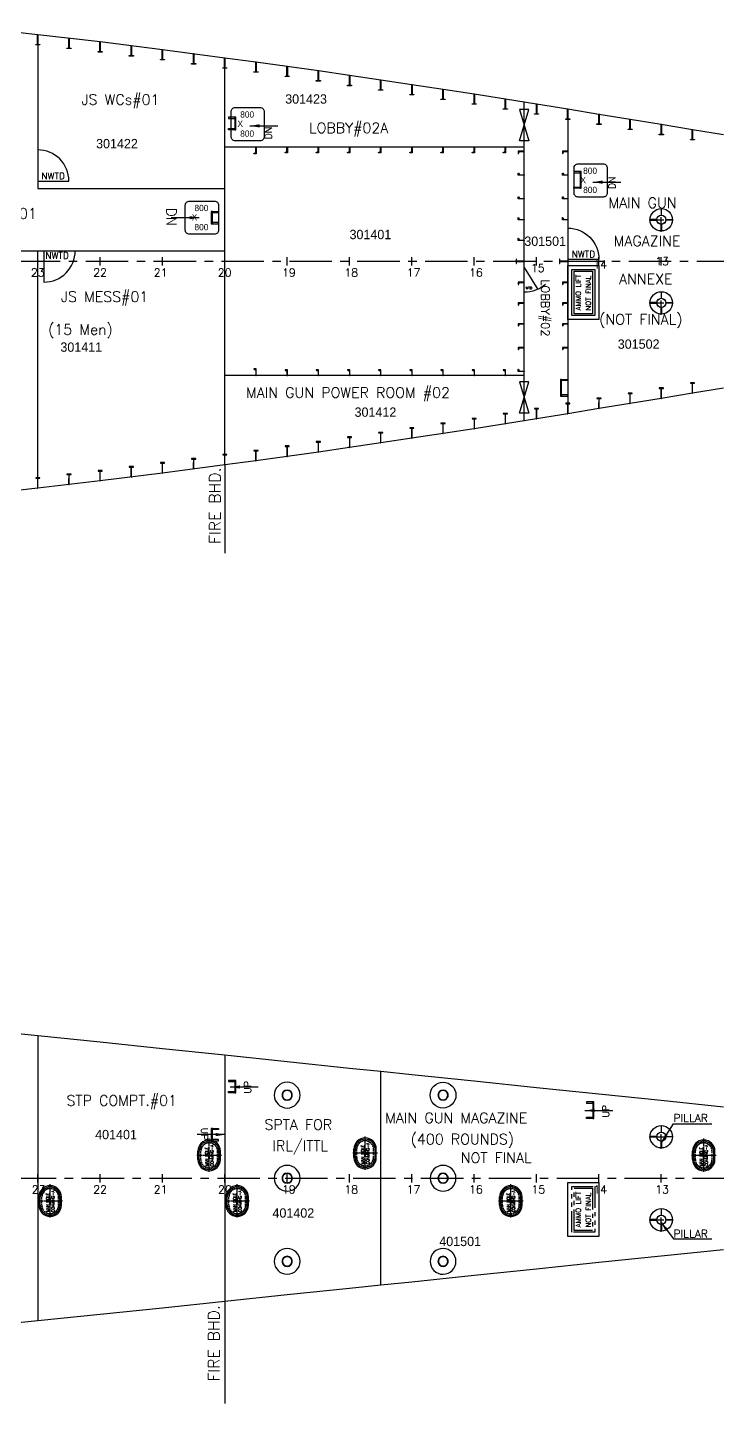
# Model space of a CAD drawing. Header units: inches. Extents: x -439515 to 171412, y -8673 to 415183.
# Drawn here: x 116003 to 130233, y 43738 to 72120 of the extents above; entities that cross this region are included whole.
import ezdxf
from ezdxf.enums import TextEntityAlignment as Align

# ---------------------------------------------------------------- set-up
doc = ezdxf.new("R2010")
doc.units = ezdxf.units.IN
doc.header["$LTSCALE"] = 700
doc.header["$MEASUREMENT"] = 0
for name, pattern in [('CENTER', [2, 1.25, -0.25, 0.25, -0.25]), ('CENTER2', [1.125, 0.75, -0.125, 0.125, -0.125]), ('DASHDOT', [1, 0.5, -0.25, 0, -0.25]), ('DASHED', [0.75, 0.5, -0.25]), ('H1', [40, 20, -20]), ('PHANTOM2', [1.25, 0.625, -0.125, 0.125, -0.125, 0.125, -0.125])]:
    doc.linetypes.add(name, pattern=pattern)
for name, color, linetype in [('00', 7, 'Continuous'), ('01', 7, 'Continuous'), ('3 DECK', 7, 'Continuous'), ('4 DECK', 7, 'Continuous'), ('COMPT.NOS', 4, 'Continuous'), ('COMPTNAME', 7, 'Continuous'), ('HATCH', 142, 'Continuous'), ('HATCHES', 7, 'Continuous'), ('MANHOLEPLAN', 3, 'Continuous'), ('PLAT1', 3, 'Continuous'), ('UP-DOWN', 7, 'Continuous')]:
    doc.layers.add(name, color=color, linetype=linetype)
doc.styles.add('ROMAN C', font='ROMANS.SHX', dxfattribs={"width": 0.9})
doc.styles.add('ROMANS', font='romans')
doc.styles.add('style1', font='romans.shx', dxfattribs={"height": 250})
doc.dimstyles.get("Standard").update_dxf_attribs({"dimtxt": 150.18, "dimasz": 200.18, "dimexe": 0.8, "dimexo": 0.625, "dimgap": 0.09, "dimtad": 0, "dimtih": 1, "dimtoh": 1, "dimdec": 0, "dimzin": 0, "dimdsep": 46, "dimtxsty": 'Standard', "dimcen": 8.09, "dimclrd": 40, "dimclre": 40, "dimadec": 0, "dimazin": 0, "dimtfac": 1, "dimtdec": 0, "dimtofl": 0, "dimtmove": 0, "dimatfit": 3, "dimfxl": 1, "dimtolj": 1, "dimtzin": 0, "dimarcsym": 0})

# ---------------------------------------------------------------- blocks, each defined once
blk = doc.blocks.new('PILAR')
at = {"color": 4, "linetype": 'DASHDOT'}
for p, q in [((145253, 170303), (145253, 170883)), ((144963, 170593), (145543, 170593))]:
    blk.add_line(p, q, dxfattribs=at)
at = {"color": 4}
for points in [[(145247, 170853), (145247, 170703), (145259, 170703), (145259, 170853)], [(144993, 170587), (145143, 170587), (145143, 170599), (144993, 170599)], [(145513, 170587), (145363, 170587), (145363, 170599), (145513, 170599)], [(145247, 170333), (145247, 170483), (145259, 170483), (145259, 170333)]]:
    blk.add_lwpolyline(points, close=True, dxfattribs=at)
for radius in [270, 110]:
    blk.add_circle((145253, 170593), radius, dxfattribs=at)
blk = doc.blocks.new('fghghj')
at = {"color": 3, "linetype": 'Continuous'}
blk.add_lwpolyline([(318315, -37952), (318615, -37952), (318615, -37927), (318315, -37927)], close=True, dxfattribs=at)
at = {"layer": '00', "color": 3}
for points in [[(318345, -38102), (318345, -37952), (318315, -37952), (318315, -38102)], [(318585, -38102), (318585, -37952), (318615, -37952), (318615, -38102)]]:
    blk.add_lwpolyline(points, close=True, dxfattribs=at)
at = {"layer": '01', "color": 4, "linetype": 'ByBlock'}
blk.add_line((318615, -37927), (318615, -37927), dxfattribs=at)
blk.add_line((318615, -37927), (318615, -37927), dxfattribs=at)
blk = doc.blocks.new('H 800x800')
at = {"layer": 'HATCH'}
blk.add_lwpolyline([(51335, -32897), (51935, -32897, -0.414214), (52035, -32997), (52035, -33597, -0.414214), (51935, -33697), (51335, -33697, -0.414214), (51235, -33597), (51235, -32997, -0.414214)], format="xyb", close=True, dxfattribs=at)
at = {"layer": 'HATCHES'}
for s, p in [('800', (51455, -33139)), ('  X', (51277, -33364)), ('800', (51455, -33600))]:
    blk.add_text(s, height=150, dxfattribs=at).set_placement(p)
blk = doc.blocks.new('DRN', base_point=(41665, 6815))
at = {"linetype": 'Continuous'}
blk.add_line((41160, 6825), (41160, 7825), dxfattribs=at)
blk.add_arc((41160, 6825), 1000, 0, 90, dxfattribs=at)
blk = doc.blocks.new('manholecoamingtype600x400')
at = {"linetype": 'CENTER2', "ltscale": 0.1}
for p, q in [((-394, 0), (404, 0)), ((0, -297), (0, 294))]:
    blk.add_line(p, q, dxfattribs=at)
for p, q in [((-100, 270), (100, 270)), ((-100, 240), (100, 240)), ((-73, 8), (73, 8)), ((-100, -240), (100, -240)), ((-100, -270), (100, -270)), ((-73, -8), (73, -8))]:
    blk.add_line(p, q)
at = {"linetype": 'DASHED', "ltscale": 0.1}
for p, q in [((-100, 205), (100, 205)), ((-100, 200), (100, 200)), ((-100, -200), (100, -200)), ((-100, -205), (100, -205))]:
    blk.add_line(p, q, dxfattribs=at)
for centre in [(-73, 0), (73, 0)]:
    blk.add_circle(centre, 8)
for centre, radius, start, end in [((-100, 0), 270, 90, 270), ((-100, 0), 240, 90, 270), ((100, 0), 270, 270, 90), ((100, 0), 240, 270, 90)]:
    blk.add_arc(centre, radius, start, end)
for centre, radius, start, end in [((-100, 0), 205, 90, 270), ((-100, 0), 200, 90, 270), ((100, 0), 205, 270, 90), ((100, 0), 200, 270, 90)]:
    blk.add_arc(centre, radius, start, end, dxfattribs=at)
at = {"insert": (-265, 98), "char_height": 75, "width": 752.53, "attachment_point": 1, "style": 'ROMAN C'}
blk.add_mtext('MAN HOLE COAMING-A', dxfattribs=at)
blk = doc.blocks.new('qwas')
at = {"color": 3, "linetype": 'H1'}
blk.add_line((-836179, 147376), (-836179, 147776), dxfattribs=at)
at = {"color": 3, "linetype": 'Continuous'}
blk.add_lwpolyline([(-836192, 147376), (-836192, 147776), (-836167, 147776), (-836167, 147376)], close=True, dxfattribs=at)
at = {"layer": '00', "color": 3}
for points in [[(-836342, 147746), (-836192, 147746), (-836192, 147776), (-836342, 147776)], [(-836342, 147406), (-836192, 147406), (-836192, 147376), (-836342, 147376)]]:
    blk.add_lwpolyline(points, close=True, dxfattribs=at)
blk = doc.blocks.new('WTD1400X600')
at = {"linetype": 'Continuous'}
blk.add_line((-56600, 77810), (-56273, 77280), dxfattribs=at)
at = {"linetype": 'Continuous', "extrusion": (0, 0, -1)}
blk.add_ellipse((-56600, 78010), major_axis=(-566, 566), ratio=1, start_param=3.228859, end_param=3.926991, dxfattribs=at)
at = {"layer": 'UP-DOWN', "color": 7, "style": 'ROMANS'}
blk.add_text('WTD', height=58.8, dxfattribs=at).set_placement((-56561, 77282))
blk = doc.blocks.new('A1M', base_point=(36991, 2400))
at = {"linetype": 'Continuous'}
for p, q in [((37491, 2550), (36491, 2250)), ((36491, 2550), (37491, 2250)), ((36491, 2250), (36491, 2550)), ((37491, 2250), (37491, 2550))]:
    blk.add_line(p, q, dxfattribs=at)

msp = doc.modelspace()

# ---------------------------------------------------------------- linework, layer by layer
at = {"color": 0, "linetype": 'Continuous'}
msp.add_line((120071.7, 63097.9), (120071.7, 71496.8), dxfattribs=at)
at = {"color": 7}
for p, q in [((127145, 70442.2), (127145, 64152.5)), ((116213.5, 67211.6), (116213.5, 67383.1)), ((117499.5, 67211.6), (117499.5, 67383.1)), ((118785.6, 67211.6), (118785.6, 67383.1)), ((120071.7, 67211.6), (120071.7, 67383.1)), ((121357.7, 67211.6), (121357.7, 67383.1)), ((122643.8, 67211.6), (122643.8, 67383.1)), ((123929.8, 67211.6), (123929.8, 67383.1)), ((125215.9, 67211.6), (125215.9, 67383.1)), ((125215.9, 67211.6), (125215.9, 67383.1)), ((116213.5, 51327.7), (116213.5, 45439.3)), ((120071.7, 50927.3), (120071.7, 45839.7)), ((123286.8, 46175.7), (123286.8, 50591.2)), ((116213.5, 48297.7), (116213.5, 48469.2)), ((117499.5, 48297.7), (117499.5, 48469.2)), ((118785.6, 48297.7), (118785.6, 48469.2)), ((120071.7, 48297.7), (120071.7, 48469.2)), ((121357.7, 48297.7), (121357.7, 48469.2)), ((122643.8, 48297.7), (122643.8, 48469.2)), ((123929.8, 48297.7), (123929.8, 48469.2))]:
    msp.add_line(p, q, dxfattribs=at)
at = {"color": 5, "linetype": 'CENTER'}
for p, q in [((13603.7, 67297.3), (147274.5, 67297.3)), ((13517.9, 48383.5), (147360.8, 48383.5))]:
    msp.add_line(p, q, dxfattribs=at)
at = {"color": 42}
msp.add_line((116213.5, 62617.8), (116213.5, 67511.7), dxfattribs=at)
at = {"color": 5}
for p, q in [((126502, 67211.6), (126502, 67383.1)), ((127788, 67211.6), (127788, 67383.1)), ((129074.1, 67211.6), (129074.1, 67383.1))]:
    msp.add_line(p, q, dxfattribs=at)
msp.add_line((123286.8, 49240.9), (123286.8, 49240.9))
at = {"color": 7, "linetype": 'Continuous'}
for p, q in [((125215.9, 48297.7), (125215.9, 48469.2)), ((126502, 48297.7), (126502, 48469.2)), ((127788, 48297.7), (127788, 48469.2)), ((129074.1, 48297.7), (129074.1, 48469.2))]:
    msp.add_line(p, q, dxfattribs=at)
at = {"color": 42}
for points in [[(116213.4, 71760.8), (116213.5, 68797.8), (120071.7, 68797.8)], [(112355.3, 66397.1), (113298.4, 66397.1), (113298.4, 67511.7), (120071.7, 67511.7)]]:
    msp.add_lwpolyline(points, dxfattribs=at)
at = {"linetype": 'Continuous'}
for points in [[(116213.5, 68952.9), (116856.5, 68952.9, 0.4150582), (116211.6, 69595.9)], [(116342.1, 67511.7), (116342.1, 66868.7, 0.4150582), (116985.1, 67513.5)]]:
    msp.add_lwpolyline(points, format="xyb", dxfattribs=at)
at = {"color": 3}
for points in [[(127145, 67211.6), (127788, 67211.6), (127788, 66097), (127145, 66097)], [(127145, 48297.7), (127788, 48297.7), (127788, 47183.2), (127145, 47183.2)]]:
    msp.add_lwpolyline(points, close=True, dxfattribs=at)
at = {"color": 3, "linetype": 'ByBlock'}
msp.add_lwpolyline([(127230.7, 67125.9), (127702.3, 67125.9), (127702.3, 66182.8), (127230.7, 66182.8)], close=True, dxfattribs=at)
at = {"linetype": 'ByBlock'}
msp.add_lwpolyline([(127280, 67091.6), (127653, 67091.6), (127653, 66217.1), (127280, 66217.1)], close=True, dxfattribs=at)
for points in [[(121431.8, 50024.1, 0.414216), (121431.8, 50172.4, 0.414207), (121283.6, 50172.4, 0.414216), (121283.6, 50024.1, 0.414207), (121431.8, 50024.1), (121431.8, 50029.9), (121426.1, 50029.9, 0.414216), (121426.1, 50166.6, 0.414214), (121289.3, 50166.6, 0.414216), (121289.3, 50029.9, 0.414214), (121426.1, 50029.9)], [(124647, 50024.1, 0.414214), (124647, 50172.4, 0.414208), (124498.8, 50172.4, 0.414214), (124498.8, 50024.1, 0.414208), (124647, 50024.1), (124647, 50029.9), (124641.2, 50029.9, 0.414216), (124641.2, 50166.6, 0.414214), (124504.5, 50166.6, 0.414216), (124504.5, 50029.9, 0.414214), (124641.2, 50029.9)], [(121431.8, 48309.4, 0.414216), (121431.8, 48457.6, 0.414207), (121283.6, 48457.6, 0.414216), (121283.6, 48309.4, 0.414207), (121431.8, 48309.4), (121431.8, 48315.1), (121426.1, 48315.1, 0.414216), (121426.1, 48451.8, 0.414214), (121289.3, 48451.8, 0.414216), (121289.3, 48315.1, 0.414214), (121426.1, 48315.1)], [(124647, 48309.4, 0.414214), (124647, 48457.6, 0.414208), (124498.8, 48457.6, 0.414214), (124498.8, 48309.4, 0.414208), (124647, 48309.4), (124647, 48315.1), (124641.2, 48315.1, 0.414216), (124641.2, 48451.8, 0.414214), (124504.5, 48451.8, 0.414216), (124504.5, 48315.1, 0.414214), (124641.2, 48315.1)], [(121431.8, 46594.6, 0.414216), (121431.8, 46742.9, 0.414207), (121283.6, 46742.9, 0.414216), (121283.6, 46594.6, 0.414207), (121431.8, 46594.6), (121431.8, 46600.4), (121426.1, 46600.4, 0.414216), (121426.1, 46737.1, 0.414214), (121289.3, 46737.1, 0.414216), (121289.3, 46600.4, 0.414214), (121426.1, 46600.4)], [(124647, 46594.6, 0.414218), (124647, 46742.9, 0.414208), (124498.8, 46742.9, 0.414218), (124498.8, 46594.6, 0.414208), (124647, 46594.6), (124647, 46600.4), (124641.2, 46600.4, 0.414216), (124641.2, 46737.1, 0.414214), (124504.5, 46737.1, 0.414216), (124504.5, 46600.4, 0.414214), (124641.2, 46600.4)]]:
    msp.add_lwpolyline(points, format="xyb")
at = {"color": 3, "linetype": 'PHANTOM2'}
msp.add_lwpolyline([(127230.7, 48212), (127702.3, 48212), (127702.3, 47268.9), (127230.7, 47268.9)], close=True, dxfattribs=at)
at = {"linetype": 'PHANTOM2'}
msp.add_lwpolyline([(127280, 48177.7), (127653, 48177.7), (127653, 47303.2), (127280, 47303.2)], close=True, dxfattribs=at)
at = {"color": 3}
for centre in [(129074.1, 68154.8), (129074.1, 66440), (129074.1, 49240.9), (129074.1, 47526.1)]:
    msp.add_circle(centre, 94.3, dxfattribs=at)
at = {"layer": '00', "color": 6}
msp.add_line((126244.8, 63999), (126244.8, 70595.7), dxfattribs=at)
at = {"layer": '01', "linetype": 'ByBlock'}
for p, q in [((116213.5, 71976.9), (116213.5, 71942.2)), ((116856.5, 71902.7), (116856.5, 71776.5)), ((117499.5, 71828.6), (117499.5, 71612.5)), ((118142.6, 71747.6), (118142.6, 71531.5)), ((118785.6, 71666.5), (118785.6, 71450.5)), ((119428.6, 71581.7), (119428.6, 71445.3)), ((120714.7, 71412.8), (120714.7, 71196.7)), ((121357.7, 71322.7), (121357.7, 71106.7)), ((122000.8, 71232.7), (122000.8, 71195.2)), ((122643.8, 71135.8), (122643.8, 71107.5)), ((123286.8, 71042.4), (123286.8, 70826.3)), ((123929.8, 70946.3), (123929.8, 70730.3)), ((124572.9, 70850.3), (124572.9, 70698.2)), ((125858.9, 70649.7), (125858.9, 70513.4)), ((126502, 70548.5), (126502, 70332.5)), ((127145, 70442.2), (127145, 70429.8)), ((127788, 70335.9), (127788, 70209.6)), ((128431, 70232.1), (128431, 70016.1)), ((129074.1, 70125.8), (129074.1, 69909.8)), ((129717.1, 70017), (129717.1, 69800.9)), ((127145, 67297.3), (127145, 66440)), ((129717.1, 64577.7), (129717.1, 64793.8)), ((128431, 64362.6), (128431, 64578.6)), ((129074.1, 64468.9), (129074.1, 64684.9)), ((126502, 64046.2), (126502, 64262.2)), ((127145, 64152.5), (127145, 64164.9)), ((127788, 64258.8), (127788, 64385.1)), ((123929.8, 63648.4), (123929.8, 63864.4)), ((124572.9, 63744.4), (124572.9, 63896.5)), ((125858.9, 63945), (125858.9, 64081.3)), ((123286.8, 63552.3), (123286.8, 63768.4)), ((120714.7, 63181.9), (120714.7, 63398)), ((121357.7, 63272), (121357.7, 63488)), ((122000.8, 63362), (122000.8, 63399.5)), ((122643.8, 63458.9), (122643.8, 63487.2)), ((118142.6, 62847.1), (118142.6, 63063.2)), ((118785.6, 62928.2), (118785.6, 63144.2)), ((119428.6, 63013), (119428.6, 63149.4)), ((116856.5, 62692), (116856.5, 62818.2)), ((117499.5, 62766.1), (117499.5, 62982.2)), ((116213.5, 62617.8), (116213.5, 62652.5))]:
    msp.add_line(p, q, dxfattribs=at)
at = {"layer": '01', "color": 4, "linetype": 'ByBlock'}
for p, q in [((120071.6, 63097.9), (120071.6, 61275.5)), ((120071.7, 45839.7), (120071.7, 43737.5))]:
    msp.add_line(p, q, dxfattribs=at)
for points in [[(120718.1, 69522.7), (120718.1, 69522.7), (120718.1, 69517.6), (120671.8, 69517.6), (120671.8, 69522.7), (120711.3, 69543.5), (120711.3, 69655.1), (120718.1, 69655.1)], [(121361.2, 69539.9), (121361.2, 69539.9), (121361.2, 69534.7), (121314.9, 69534.7), (121314.9, 69539.9), (121354.3, 69560.6), (121354.3, 69655.1), (121361.2, 69655.1)], [(122004.2, 69539.9), (122004.2, 69539.9), (122004.2, 69534.7), (121957.9, 69534.7), (121957.9, 69539.9), (121997.3, 69560.6), (121997.4, 69655.1), (122004.2, 69655.1)], [(122647.2, 69539.9), (122647.2, 69539.9), (122647.2, 69534.7), (122600.9, 69534.7), (122600.9, 69539.9), (122640.3, 69560.6), (122640.4, 69655.1), (122647.2, 69655.1)], [(123290.2, 69539.9), (123290.2, 69539.9), (123290.2, 69534.7), (123243.9, 69534.7), (123243.9, 69539.9), (123283.4, 69560.6), (123283.4, 69655.1), (123290.2, 69655.1)], [(123933.3, 69539.9), (123933.3, 69539.9), (123933.3, 69534.7), (123887, 69534.7), (123887, 69539.9), (123926.4, 69560.6), (123926.5, 69655.1), (123933.3, 69655.1)], [(124576.3, 69539.9), (124576.3, 69539.9), (124576.3, 69534.7), (124530, 69534.7), (124530, 69539.9), (124569.5, 69560.6), (124569.5, 69655.1), (124576.3, 69655.1)], [(125219.4, 69539.9), (125219.4, 69539.9), (125219.4, 69534.7), (125173.1, 69534.7), (125173.1, 69539.9), (125212.5, 69560.6), (125212.5, 69655.1), (125219.4, 69655.1)], [(125862.4, 69539.9), (125862.4, 69539.9), (125862.4, 69534.7), (125816.1, 69534.7), (125816.1, 69539.9), (125855.5, 69560.6), (125855.6, 69655.1), (125862.4, 69655.1)], [(126129.5, 69569.4), (126129.5, 69569.4), (126124.4, 69569.4), (126124.4, 69523.1), (126129.5, 69523.1), (126150.3, 69562.5), (126244.8, 69562.6), (126244.8, 69569.4)], [(127040, 69569.4), (127040, 69569.4), (127034.9, 69569.4), (127034.9, 69523.1), (127040, 69523.1), (127060.8, 69562.5), (127138.1, 69562.6), (127138.1, 69569.4)], [(126129.5, 69072.1), (126129.5, 69072.1), (126124.4, 69072.1), (126124.4, 69118.4), (126129.5, 69118.4), (126150.3, 69079), (126244.8, 69078.9), (126244.8, 69072.1)], [(127040, 69072.1), (127040, 69072.1), (127034.9, 69072.1), (127034.9, 69118.4), (127040, 69118.4), (127060.8, 69079), (127138.1, 69078.9), (127138.1, 69072.1)], [(126129.5, 68583.4), (126129.5, 68583.4), (126124.4, 68583.4), (126124.4, 68629.7), (126129.5, 68629.7), (126150.3, 68590.3), (126244.8, 68590.2), (126244.8, 68583.4)], [(127040, 68583.4), (127040, 68583.4), (127034.9, 68583.4), (127034.9, 68629.7), (127040, 68629.7), (127060.8, 68590.3), (127138.1, 68590.2), (127138.1, 68583.4)], [(126129.5, 68154.7), (126129.5, 68154.7), (126124.4, 68154.7), (126124.4, 68201), (126129.5, 68201), (126150.3, 68161.6), (126244.8, 68161.5), (126244.8, 68154.7)], [(127040, 68154.7), (127040, 68154.7), (127034.9, 68154.7), (127034.9, 68201), (127040, 68201), (127060.8, 68161.6), (127138.1, 68161.5), (127138.1, 68154.7)], [(126129.5, 67726), (126129.5, 67726), (126124.4, 67726), (126124.4, 67772.3), (126129.5, 67772.3), (126150.3, 67732.9), (126244.8, 67732.9), (126244.8, 67726)], [(126129.5, 66868.7), (126129.5, 66868.7), (126124.4, 66868.7), (126124.4, 66822.4), (126129.5, 66822.4), (126150.3, 66861.8), (126244.8, 66861.8), (126244.8, 66868.7)], [(127040, 66868.7), (127040, 66868.7), (127034.9, 66868.7), (127034.9, 66822.4), (127040, 66822.4), (127060.8, 66861.8), (127138.1, 66861.8), (127138.1, 66868.7)], [(126129.5, 66440), (126129.5, 66440), (126124.4, 66440), (126124.4, 66393.7), (126129.5, 66393.7), (126150.3, 66433.1), (126244.8, 66433.2), (126244.8, 66440)], [(127040, 66440), (127040, 66440), (127034.9, 66440), (127034.9, 66393.7), (127040, 66393.7), (127060.8, 66433.1), (127138.1, 66433.2), (127138.1, 66440)], [(126129.5, 66011.3), (126129.5, 66011.3), (126124.4, 66011.3), (126124.4, 65965), (126129.5, 65965), (126150.3, 66004.4), (126244.8, 66004.5), (126244.8, 66011.3)], [(127040, 66011.3), (127040, 66011.3), (127034.9, 66011.3), (127034.9, 65965), (127040, 65965), (127060.8, 66004.4), (127138.1, 66004.5), (127138.1, 66011.3)], [(126129.5, 65522.6), (126129.5, 65522.6), (126124.4, 65522.6), (126124.4, 65476.3), (126129.5, 65476.3), (126150.3, 65515.7), (126244.8, 65515.8), (126244.8, 65522.6)], [(127040, 65522.6), (127040, 65522.6), (127034.9, 65522.6), (127034.9, 65476.3), (127040, 65476.3), (127060.8, 65515.7), (127138.1, 65515.8), (127138.1, 65522.6)], [(120718.1, 65072), (120718.1, 65072), (120718.1, 65077.1), (120671.8, 65077.1), (120671.8, 65072), (120711.3, 65051.2), (120711.3, 64939.6), (120718.1, 64939.6)], [(121361.2, 65054.8), (121361.2, 65054.8), (121361.2, 65060), (121314.9, 65060), (121314.9, 65054.8), (121354.3, 65034.1), (121354.3, 64939.6), (121361.2, 64939.6)], [(122004.2, 65054.8), (122004.2, 65054.8), (122004.2, 65060), (121957.9, 65060), (121957.9, 65054.8), (121997.3, 65034.1), (121997.4, 64939.6), (122004.2, 64939.6)], [(122647.2, 65054.8), (122647.2, 65054.8), (122647.2, 65060), (122600.9, 65060), (122600.9, 65054.8), (122640.3, 65034.1), (122640.4, 64939.6), (122647.2, 64939.6)], [(123290.2, 65054.8), (123290.2, 65054.8), (123290.2, 65060), (123243.9, 65060), (123243.9, 65054.8), (123283.4, 65034.1), (123283.4, 64939.6), (123290.2, 64939.6)], [(123933.3, 65054.8), (123933.3, 65054.8), (123933.3, 65060), (123887, 65060), (123887, 65054.8), (123926.4, 65034.1), (123926.5, 64939.6), (123933.3, 64939.6)], [(124576.3, 65054.8), (124576.3, 65054.8), (124576.3, 65060), (124530, 65060), (124530, 65054.8), (124569.5, 65034.1), (124569.5, 64939.6), (124576.3, 64939.6)], [(125219.4, 65054.8), (125219.4, 65054.8), (125219.4, 65060), (125173.1, 65060), (125173.1, 65054.8), (125212.5, 65034.1), (125212.5, 64939.6), (125219.4, 64939.6)], [(125862.4, 65054.8), (125862.4, 65054.8), (125862.4, 65060), (125816.1, 65060), (125816.1, 65054.8), (125855.5, 65034.1), (125855.6, 64939.6), (125862.4, 64939.6)], [(126129.5, 65025.3), (126129.5, 65025.3), (126124.4, 65025.3), (126124.4, 65071.6), (126129.5, 65071.6), (126150.3, 65032.2), (126244.8, 65032.1), (126244.8, 65025.3)]]:
    msp.add_lwpolyline(points, close=True, dxfattribs=at)
at = {"layer": '3 DECK', "color": 7}
for points in [[(114927.4, 72120.1), (116213.5, 71976.9), (117499.5, 71828.6), (118785.6, 71666.5), (120071.7, 71496.8), (120714.7, 71412.7), (121357.7, 71322.7), (122000.8, 71232.7), (122643.8, 71135.8), (123286.8, 71042.4), (123929.8, 70946.3), (124572.9, 70850.3), (125215.9, 70752.6), (125858.9, 70649.7), (126502, 70548.5), (127145, 70442.2), (127788, 70335.9), (128431.1, 70232.1), (129074.1, 70125.8), (129717.1, 70016.9), (130360.2, 69913.2)], [(130360.2, 64681.5), (129717.1, 64577.8), (129074.1, 64468.9), (128431.1, 64362.6), (127788, 64258.8), (127145, 64152.5), (126502, 64046.2), (125858.9, 63945), (125215.9, 63842.1), (124572.9, 63744.4), (123929.8, 63648.4), (123286.8, 63552.3), (122643.8, 63458.9), (122000.8, 63362), (121357.7, 63272), (120714.7, 63181.9), (120071.7, 63097.9), (118785.6, 62928.2), (117499.5, 62766.1), (116213.5, 62617.8), (114927.4, 62474.6)]]:
    msp.add_lwpolyline(points, dxfattribs=at)
at = {"layer": '3 DECK', "color": 4}
for points in [[(116216.9, 71976.5), (116216.9, 71771.1), (116241.2, 71771.1), (116256.3, 71771.1), (116256.3, 71760.8), (116241.1, 71760.8), (116170.6, 71760.8), (116170.6, 71771.1), (116210, 71771.1), (116210.1, 71977.3), (116216.9, 71976.5)], [(116859.9, 71902.1), (116859.9, 71697), (116884.3, 71697), (116899.4, 71697), (116899.4, 71686.7), (116884.2, 71686.7), (116813.6, 71686.7), (116813.6, 71697), (116853.1, 71697), (116853.1, 71903.4), (116859.9, 71902.1)], [(117502.9, 71828.1), (117502.9, 71622.8), (117527.3, 71622.8), (117542.4, 71622.8), (117542.4, 71612.5), (117527.2, 71612.5), (117456.6, 71612.5), (117456.6, 71622.8), (117496.1, 71622.8), (117496.1, 71829), (117502.9, 71828.1)], [(118146, 71747), (118146, 71541.8), (118170.4, 71541.8), (118185.4, 71541.8), (118185.4, 71531.5), (118170.2, 71531.5), (118099.7, 71531.5), (118099.7, 71541.8), (118139.1, 71541.8), (118139.2, 71748.1), (118146, 71747)], [(118789, 71666.1), (118789, 71460.8), (118813.4, 71460.8), (118828.4, 71460.8), (118828.4, 71450.5), (118813.3, 71450.5), (118742.7, 71450.5), (118742.7, 71460.8), (118782.1, 71460.8), (118782.2, 71667), (118789, 71666.1)], [(119432.1, 71581.2), (119432.1, 71375.9), (119456.4, 71375.9), (119471.5, 71375.9), (119471.5, 71365.6), (119456.3, 71365.6), (119385.8, 71365.6), (119385.8, 71375.9), (119425.2, 71375.9), (119425.2, 71582.1), (119432.1, 71581.2)], [(120075.1, 71496.4), (120075.1, 71291), (120099.4, 71291), (120114.5, 71291), (120114.5, 71280.7), (120099.3, 71280.7), (120028.8, 71280.7), (120028.8, 71291), (120068.2, 71291), (120068.2, 71497.2), (120075.1, 71496.4)], [(120718.1, 71412.3), (120718.1, 71207), (120742.5, 71207), (120757.5, 71207), (120757.5, 71196.7), (120742.3, 71196.7), (120671.8, 71196.7), (120671.8, 71207), (120711.2, 71207), (120711.3, 71413.2), (120718.1, 71412.3)], [(121361.2, 71322.3), (121361.2, 71117), (121385.5, 71117), (121400.6, 71117), (121400.6, 71106.7), (121385.4, 71106.7), (121314.9, 71106.7), (121314.9, 71117), (121354.3, 71117), (121354.3, 71323.2), (121361.2, 71322.3)], [(122004.2, 71232.3), (122004.2, 71026.9), (122028.5, 71026.9), (122043.6, 71026.9), (122043.6, 71016.6), (122028.4, 71016.6), (121957.9, 71016.6), (121957.9, 71026.9), (121997.3, 71026.9), (121997.4, 71233.1), (122004.2, 71232.3)], [(122647.2, 71135.4), (122647.2, 70930), (122671.6, 70930), (122686.7, 70930), (122686.7, 70919.8), (122671.5, 70919.8), (122600.9, 70919.8), (122600.9, 70930), (122640.4, 70930), (122640.4, 71136.3), (122647.2, 71135.4)], [(123290.2, 71041.9), (123290.2, 70836.6), (123314.6, 70836.6), (123329.7, 70836.6), (123329.7, 70826.3), (123314.5, 70826.3), (123243.9, 70826.3), (123243.9, 70836.6), (123283.4, 70836.6), (123283.4, 71042.8), (123290.2, 71041.9)], [(123933.3, 70945.9), (123933.3, 70740.6), (123957.6, 70740.6), (123972.7, 70740.6), (123972.7, 70730.3), (123957.5, 70730.3), (123887, 70730.3), (123887, 70740.6), (123926.4, 70740.6), (123926.4, 70946.8), (123933.3, 70945.9)], [(124576.3, 70849.9), (124576.3, 70644.5), (124600.6, 70644.5), (124615.7, 70644.5), (124615.7, 70634.3), (124600.5, 70634.3), (124530, 70634.3), (124530, 70644.5), (124569.4, 70644.5), (124569.5, 70850.8), (124576.3, 70849.9)], [(125219.3, 70752.1), (125219.3, 70546.8), (125243.7, 70546.8), (125258.8, 70546.8), (125258.8, 70536.5), (125243.6, 70536.5), (125173, 70536.5), (125173, 70546.8), (125212.5, 70546.8), (125212.5, 70753), (125219.3, 70752.1)], [(125862.4, 70649.2), (125862.4, 70443.9), (125886.7, 70443.9), (125901.8, 70443.9), (125901.8, 70433.6), (125886.6, 70433.6), (125816.1, 70433.6), (125816.1, 70443.9), (125855.5, 70443.9), (125855.5, 70650.1), (125862.4, 70649.2)], [(126505.4, 70548.1), (126505.4, 70342.7), (126529.8, 70342.7), (126544.8, 70342.7), (126544.8, 70332.5), (126529.7, 70332.5), (126459.1, 70332.5), (126459.1, 70342.7), (126498.5, 70342.7), (126498.5, 70549), (126505.4, 70548.1)], [(127148.4, 70441.8), (127148.4, 70236.4), (127172.8, 70236.4), (127187.8, 70236.4), (127187.8, 70226.1), (127172.7, 70226.1), (127102.1, 70226.1), (127102.1, 70236.4), (127141.5, 70236.4), (127141.6, 70442.6), (127148.4, 70441.8)], [(127791.5, 70335.2), (127791.5, 70130.1), (127815.8, 70130.1), (127830.9, 70130.1), (127830.9, 70119.8), (127815.7, 70119.8), (127745.2, 70119.8), (127745.2, 70130.1), (127784.6, 70130.1), (127784.6, 70336.5), (127791.5, 70335.2)], [(128434.5, 70231.7), (128434.5, 70026.4), (128458.8, 70026.4), (128473.9, 70026.4), (128473.9, 70016.1), (128458.7, 70016.1), (128388.2, 70016.1), (128388.2, 70026.4), (128427.6, 70026.4), (128427.7, 70232.6), (128434.5, 70231.7)], [(129077.5, 70125.2), (129077.5, 69920.1), (129101.9, 69920.1), (129117, 69920.1), (129117, 69909.8), (129101.8, 69909.8), (129031.2, 69909.8), (129031.2, 69920.1), (129070.7, 69920.1), (129070.7, 70126.4), (129077.5, 70125.2)], [(129720.5, 70016.5), (129720.5, 69811.2), (129744.9, 69811.2), (129760, 69811.2), (129760, 69800.9), (129744.8, 69800.9), (129674.2, 69800.9), (129674.2, 69811.2), (129713.7, 69811.2), (129713.7, 70017.4), (129720.5, 70016.5)], [(129720.5, 64578.2), (129720.5, 64783.5), (129744.9, 64783.5), (129760, 64783.5), (129760, 64793.8), (129744.8, 64793.8), (129674.2, 64793.8), (129674.2, 64783.5), (129713.7, 64783.5), (129713.7, 64577.3), (129720.5, 64578.2)], [(127791.5, 64259.5), (127791.5, 64464.6), (127815.8, 64464.6), (127830.9, 64464.6), (127830.9, 64474.9), (127815.7, 64474.9), (127745.2, 64474.9), (127745.2, 64464.6), (127784.6, 64464.6), (127784.6, 64258.2), (127791.5, 64259.5)], [(128434.5, 64363), (128434.5, 64568.3), (128458.8, 64568.3), (128473.9, 64568.3), (128473.9, 64578.6), (128458.7, 64578.6), (128388.2, 64578.6), (128388.2, 64568.3), (128427.6, 64568.3), (128427.7, 64362.1), (128434.5, 64363)], [(129077.5, 64469.4), (129077.5, 64674.6), (129101.9, 64674.6), (129117, 64674.6), (129117, 64684.9), (129101.8, 64684.9), (129031.2, 64684.9), (129031.2, 64674.6), (129070.7, 64674.6), (129070.7, 64468.3), (129077.5, 64469.4)], [(125862.4, 63945.5), (125862.4, 64150.8), (125886.7, 64150.8), (125901.8, 64150.8), (125901.8, 64161.1), (125886.6, 64161.1), (125816.1, 64161.1), (125816.1, 64150.8), (125855.5, 64150.8), (125855.5, 63944.6), (125862.4, 63945.5)], [(126505.4, 64046.6), (126505.4, 64252), (126529.8, 64252), (126544.8, 64252), (126544.8, 64262.2), (126529.7, 64262.2), (126459.1, 64262.2), (126459.1, 64252), (126498.5, 64252), (126498.5, 64045.7), (126505.4, 64046.6)], [(127148.4, 64152.9), (127148.4, 64358.3), (127172.8, 64358.3), (127187.8, 64358.3), (127187.8, 64368.6), (127172.7, 64368.6), (127102.1, 64368.6), (127102.1, 64358.3), (127141.5, 64358.3), (127141.6, 64152.1), (127148.4, 64152.9)], [(123933.3, 63648.8), (123933.3, 63854.1), (123957.6, 63854.1), (123972.7, 63854.1), (123972.7, 63864.4), (123957.5, 63864.4), (123887, 63864.4), (123887, 63854.1), (123926.4, 63854.1), (123926.4, 63647.9), (123933.3, 63648.8)], [(124576.3, 63744.8), (124576.3, 63950.2), (124600.6, 63950.2), (124615.7, 63950.2), (124615.7, 63960.4), (124600.5, 63960.4), (124530, 63960.4), (124530, 63950.2), (124569.4, 63950.2), (124569.5, 63743.9), (124576.3, 63744.8)], [(125219.3, 63842.6), (125219.3, 64047.9), (125243.7, 64047.9), (125258.8, 64047.9), (125258.8, 64058.2), (125243.6, 64058.2), (125173, 64058.2), (125173, 64047.9), (125212.5, 64047.9), (125212.5, 63841.7), (125219.3, 63842.6)], [(122004.2, 63362.4), (122004.2, 63567.8), (122028.5, 63567.8), (122043.6, 63567.8), (122043.6, 63578.1), (122028.4, 63578.1), (121957.9, 63578.1), (121957.9, 63567.8), (121997.3, 63567.8), (121997.4, 63361.6), (122004.2, 63362.4)], [(122647.2, 63459.3), (122647.2, 63664.7), (122671.6, 63664.7), (122686.7, 63664.7), (122686.7, 63674.9), (122671.5, 63674.9), (122600.9, 63674.9), (122600.9, 63664.7), (122640.4, 63664.7), (122640.4, 63458.4), (122647.2, 63459.3)], [(123290.2, 63552.8), (123290.2, 63758.1), (123314.6, 63758.1), (123329.7, 63758.1), (123329.7, 63768.4), (123314.5, 63768.4), (123243.9, 63768.4), (123243.9, 63758.1), (123283.4, 63758.1), (123283.4, 63551.9), (123290.2, 63552.8)], [(120075.1, 63098.3), (120075.1, 63303.7), (120099.4, 63303.7), (120114.5, 63303.7), (120114.5, 63314), (120099.3, 63314), (120028.8, 63314), (120028.8, 63303.7), (120068.2, 63303.7), (120068.2, 63097.5), (120075.1, 63098.3)], [(120718.1, 63182.4), (120718.1, 63387.7), (120742.5, 63387.7), (120757.5, 63387.7), (120757.5, 63398), (120742.3, 63398), (120671.8, 63398), (120671.8, 63387.7), (120711.2, 63387.7), (120711.3, 63181.5), (120718.1, 63182.4)], [(121361.2, 63272.4), (121361.2, 63477.7), (121385.5, 63477.7), (121400.6, 63477.7), (121400.6, 63488), (121385.4, 63488), (121314.9, 63488), (121314.9, 63477.7), (121354.3, 63477.7), (121354.3, 63271.5), (121361.2, 63272.4)], [(118146, 62847.7), (118146, 63052.9), (118170.4, 63052.9), (118185.4, 63052.9), (118185.4, 63063.2), (118170.2, 63063.2), (118099.7, 63063.2), (118099.7, 63052.9), (118139.1, 63052.9), (118139.2, 62846.6), (118146, 62847.7)], [(118789, 62928.6), (118789, 63133.9), (118813.4, 63133.9), (118828.4, 63133.9), (118828.4, 63144.2), (118813.3, 63144.2), (118742.7, 63144.2), (118742.7, 63133.9), (118782.1, 63133.9), (118782.2, 62927.7), (118789, 62928.6)], [(119432.1, 63013.5), (119432.1, 63218.8), (119456.4, 63218.8), (119471.5, 63218.8), (119471.5, 63229.1), (119456.3, 63229.1), (119385.8, 63229.1), (119385.8, 63218.8), (119425.2, 63218.8), (119425.2, 63012.6), (119432.1, 63013.5)], [(116216.9, 62618.2), (116216.9, 62823.6), (116241.2, 62823.6), (116256.3, 62823.6), (116256.3, 62833.9), (116241.1, 62833.9), (116170.6, 62833.9), (116170.6, 62823.6), (116210, 62823.6), (116210.1, 62617.4), (116216.9, 62618.2)], [(116859.9, 62692.6), (116859.9, 62897.7), (116884.3, 62897.7), (116899.4, 62897.7), (116899.4, 62908), (116884.2, 62908), (116813.6, 62908), (116813.6, 62897.7), (116853.1, 62897.7), (116853.1, 62691.3), (116859.9, 62692.6)], [(117502.9, 62766.6), (117502.9, 62971.9), (117527.3, 62971.9), (117542.4, 62971.9), (117542.4, 62982.2), (117527.2, 62982.2), (117456.6, 62982.2), (117456.6, 62971.9), (117496.1, 62971.9), (117496.1, 62765.7), (117502.9, 62766.6)]]:
    msp.add_lwpolyline(points, dxfattribs=at)
at = {"layer": '4 DECK', "color": 7}
for points in [[(114927.4, 51458), (116213.5, 51327.7), (117499.5, 51194.8), (118785.6, 51061.1), (120071.7, 50927.3), (121357.7, 50791), (122643.8, 50654.7), (123286.8, 50591.2), (123929.8, 50524.4), (125215.9, 50389.7), (126502, 50257.7), (127788, 50124), (129074.1, 49991.1), (130360.2, 49858.2)], [(130360.2, 46908.8), (129074.1, 46775.9), (127788, 46643), (126502, 46509.3), (125215.9, 46377.2), (123929.8, 46242.6), (123286.8, 46175.7), (122643.8, 46112.3), (121357.7, 45976), (120071.7, 45839.7), (118785.6, 45705.9), (117499.5, 45572.2), (116213.5, 45439.3), (114927.4, 45308.9)]]:
    msp.add_lwpolyline(points, dxfattribs=at)
at = {"layer": 'COMPTNAME', "color": 6, "linetype": 'ByBlock'}
for p, q in [((126244.8, 69655.1), (120071.7, 69655.1)), ((126244.8, 64939.6), (120071.7, 64939.6))]:
    msp.add_line(p, q, dxfattribs=at)
at = {"layer": 'COMPTNAME', "color": 4, "linetype": 'ByBlock'}
for points in [[(126090.4, 67293.9), (126244.8, 67293.9), (126244.8, 67300.8), (126090.4, 67300.8), (126090.4, 67340.2), (126080.1, 67340.2), (126080.1, 67254.5), (126090.4, 67254.5)], [(126983.8, 67293.9), (127138.1, 67293.9), (127138.1, 67300.8), (126983.8, 67300.8), (126983.8, 67340.2), (126973.5, 67340.2), (126973.5, 67254.5), (126983.8, 67254.5)]]:
    msp.add_lwpolyline(points, close=True, dxfattribs=at)
at = {"layer": 'PLAT1', "color": 7}
for points in [[(121623.5, 50098.2, 0.414211), (121357.7, 50364, 0.414211), (121091.9, 50098.2)], [(124307.1, 50098.2, -0.414218), (124572.9, 50364, -0.414212), (124838.7, 50098.2)], [(121091.9, 50098.2, 0.414211), (121357.7, 49832.5, 0.414211), (121623.5, 50098.2)], [(124838.7, 50098.2, -0.414212), (124572.9, 49832.5, -0.414218), (124307.1, 50098.2)], [(121623.5, 48383.5, 0.414211), (121357.7, 48649.3, 0.414211), (121091.9, 48383.5)], [(124838.7, 48383.5, 0.414213), (124572.9, 48649.3, 0.414212), (124307.1, 48383.5)], [(121091.9, 48383.5, 0.414211), (121357.7, 48117.7, 0.414211), (121623.5, 48383.5)], [(124307.1, 48383.5, 0.414212), (124572.9, 48117.7, 0.414213), (124838.7, 48383.5)], [(121623.5, 46668.7, 0.414212), (121357.7, 46934.5, 0.414212), (121091.9, 46668.7)], [(124838.7, 46668.7, 0.414212), (124572.9, 46934.5, 0.414218), (124307.1, 46668.7)], [(121091.9, 46668.7, 0.414212), (121357.7, 46403, 0.414212), (121623.5, 46668.7)], [(124307.1, 46668.7, 0.414218), (124572.9, 46403, 0.414212), (124838.7, 46668.7)]]:
    msp.add_lwpolyline(points, format="xyb", dxfattribs=at)

# ---------------------------------------------------------------- block references
at = {"color": 7, "yscale": 0.8573749999999999, "zscale": 0.8573749999999999}
for name, p, xscale in [('H 800x800', (76272.8, 98675), 0.8573749999999999), ('H 800x800', (75329.7, 96745.9), 0.8573749999999999), ('qwas', (-589913.5, -61838.1), -0.8573749999999999)]:
    msp.add_blockref(name, p, dxfattribs=dict(at, xscale=xscale))
for name, p, xscale, yscale, zscale, rotation in [('A1M', (126244.8, 70105.3), 0.6430312499999998, 0.6430312499999998, 0.6430312499999998, 90), ('qwas', (844332.1, 195503.7), -0.8573749999999999, 0.8573749999999999, 0.8573749999999999, 180), ('A1M', (126244.8, 64489.4), -0.6430312499999998, 0.6430312499999998, 0.6430312499999998, 90), ('qwas', (844590.4, 176315.8), -0.8573749999999999, 0.8573749999999999, 0.8573749999999999, 180)]:
    msp.add_blockref(name, p, dxfattribs=dict(xscale=xscale, yscale=yscale, zscale=zscale, rotation=rotation))
at = {"color": 5, "linetype": 'Continuous', "xscale": 0.8573749999999999, "yscale": 0.8573749999999999, "zscale": 0.8573749999999999}
for p, rotation in [((152816.7, 343183.1), 270), ((87275.4, -204846.2), 90), ((87275.4, -204846.2), 90), ((152816.7, 323317.7), 270), ((87275.4, -223760.1), 90)]:
    msp.add_blockref('fghghj', p, dxfattribs=dict(at, rotation=rotation))
at = {"xscale": 0.8573749999999999, "yscale": 0.8573749999999999, "zscale": 0.8573749999999999}
for name, p in [('H 800x800', (83346.2, 97514.1)), ('PILAR', (4538.1, -78107.7)), ('PILAR', (4538.1, -79822.5)), ('PILAR', (4538.1, -97021.6)), ('PILAR', (4538.1, -98736.4))]:
    msp.add_blockref(name, p, dxfattribs=at)
at = {"color": 7, "xscale": -0.6430312499999998, "yscale": 0.6430312499999998, "zscale": 0.6430312499999998, "rotation": 270}
msp.add_blockref('DRN', (127138.8, 67665.4), dxfattribs=at)
at = {"layer": '01', "linetype": 'ByBlock', "xscale": 0.8573749999999999, "yscale": 0.8573749999999999, "zscale": 0.8573749999999999}
msp.add_blockref('WTD1400X600', (174772.2, 460.9), dxfattribs=at)
at = {"layer": 'MANHOLEPLAN', "xscale": 0.8573749999999999, "yscale": 0.8573749999999999, "zscale": 0.8573749999999999, "rotation": 90}
for p in [(119750.1, 48855), (122965.3, 48897.9), (129948.6, 48855.1), (116470.7, 47911.9), (120328.9, 47911.9), (125970.5, 47911.9)]:
    msp.add_blockref('manholecoamingtype600x400', p, dxfattribs=at)

# ---------------------------------------------------------------- texts
at = {"color": 7, "style": 'ROMANS'}
for p in [(116290.4, 68990.4, 0), (116372.5, 67350.7, 0), (127227.9, 67379.2, 0)]:
    msp.add_text('NWTD', height=135.47, dxfattribs=at).set_placement(p)
for s, p in [('14', (127813.6, 67151.8)), ('13', (129090.5, 67214.7)), ('23', (116213.7, 66983.6)), ('22', (117499.8, 66983.6)), ('21', (118747.1, 66983.6)), ('20', (120068.3, 66983.6)), ('19', (121392.8, 66983.6)), ('18', (122678.9, 66983.6)), ('17', (123965, 66983.6)), ('16', (125251, 66983.6)), ('15', (126526.6, 67076.1)), ('23', (116230.7, 48069.7)), ('22', (117499.8, 48069.7)), ('21', (118747.1, 48069.7)), ('20', (120075.5, 48069.7)), ('19', (121392.8, 48069.7)), ('18', (122678.9, 48069.7)), ('17', (123965, 48069.7)), ('16', (125251, 48069.7)), ('15', (126537.1, 48069.7)), ('14', (127813.6, 48069.7)), ('13', (129090.5, 48069.7))]:
    msp.add_text(s, height=165.04, dxfattribs=at).set_placement(p, align=Align.CENTER)
for p in [(127362.6, 66654.4), (127362.6, 47740.6)]:
    msp.add_text('AMMO LIFT', height=106.1, rotation=90, dxfattribs=at).set_placement(p, align=Align.MIDDLE)
for p in [(127622.1, 66642.1), (127622.1, 47728.2)]:
    msp.add_text('NOT FINAL', height=106.1, rotation=90, dxfattribs=at).set_placement(p, align=Align.CENTER)
for p in [(119983.9, 63043.5), (119963, 45765.8)]:
    msp.add_text('FIRE BHD.', height=235.78, rotation=90, dxfattribs=at).set_placement(p, align=Align.RIGHT)
at = {"insert": (126768.7, 66923.2), "char_height": 171.475, "width": 931.681, "attachment_point": 1, "rotation": 270}
msp.add_mtext('{\\Fromans|c0;LOBBY#02}', dxfattribs=at)
at = {"layer": 'COMPT.NOS', "color": 4, "linetype": 'ByBlock', "char_height": 192.91, "width": 1570.243, "attachment_point": 1}
for s, insert in [('301423', (121317.7, 70742.6)), ('301422', (117417, 69821.8)), ('301401', (122643.9, 67947.1)), ('301501', (126248.2, 67808.4)), ('301411', (116680.3, 65624.3)), ('301502', (128176.4, 65686.6)), ('301412', (122748, 64282.8)), ('401401', (117398.2, 49381)), ('401402', (121054.9, 47763.6)), ('401501', (124495.2, 47177))]:
    msp.add_mtext(s, dxfattribs=dict(at, insert=insert))
at = {"layer": 'COMPTNAME', "color": 7, "linetype": 'ByBlock', "style": 'style1'}
for s, height, p in [('JS WCs#01', 214.34, (117115.8, 70525.7)), ('LOBBY#02A', 214.34, (121808.6, 69942.3)), ('MAIN GUN', 214.34, (127984, 68396.1)), (' MAGAZINE', 214.34, (127944.7, 67610.2)), ('ANNEXE', 214.34, (128202.9, 66824.3)), ('(NOT FINAL)', 214.344, (127793.1, 65993.4)), ('MAIN GUN MAGAZINE', 214.344, (123378.6, 49520.8)), ('SPTA FOR ', 214.34, (120890.2, 49382.7)), ('IRL/ITTL', 214.34, (121053, 48944.9)), ('(400 ROUNDS)', 214.344, (123906.3, 49082.9)), ('NOT FINAL', 214.34, (124938.5, 48698.2))]:
    msp.add_text(s, height=height, dxfattribs=at).set_placement(p)
at = {"layer": 'COMPTNAME', "linetype": 'ByBlock', "style": 'style1'}
for s, p in [('JS MESS#01', (116692.4, 66460.6)), ('(15 Men)', (116428.1, 65784.1))]:
    msp.add_text(s, height=214.34, dxfattribs=at).set_placement(p)
at = {"layer": 'COMPTNAME', "color": 0, "linetype": 'ByBlock', "style": 'style1'}
msp.add_text('MAIN GUN POWER ROOM #02 ', height=214.344, dxfattribs=at).set_placement((120508.5, 64482))
at = {"layer": 'COMPTNAME', "color": 7, "char_height": 214.344, "attachment_point": 5}
for s, insert, width, style in [('PASSAGEWAY#01', (115008.4, 68247.5), 2720.737, 'style1'), ('STP COMPT.#01', (117946.1, 49951.9), 3278.03, 'ROMANS')]:
    msp.add_mtext(s, dxfattribs=dict(at, insert=insert, width=width, style=style))
at = {"layer": 'UP-DOWN', "style": 'ROMANS'}
for s, rotation, p in [('DN', 90, (121041.2, 69811.7)), ('DN', 90, (128129, 68785.9)), ('UP', 90, (120613.2, 50128.2)), ('UP', 90, (127999.7, 49634.9)), ('UP', 270, (119582.4, 49428.1))]:
    msp.add_text(s, height=141.11, rotation=rotation, dxfattribs=at).set_placement(p)
at = {"layer": 'UP-DOWN', "color": 7, "style": 'ROMANS'}
msp.add_text('DN', height=201.59, rotation=270, dxfattribs=at).set_placement((118870.6, 68398.3))
for p in [(129327.5, 49546.3), (129327.5, 47158.5)]:
    msp.add_text('PILLAR', height=161.27, dxfattribs=at).set_placement(p)

# ---------------------------------------------------------------- leaders
at = {"color": 3}
for points in [[(120588.4, 70091.4), (121166, 70091.4)], [(119546, 68197.6), (118968.3, 68197.6)], [(120183.5, 50266.2), (120761.1, 50266.2)], [(127500.3, 49780.1), (128077.9, 49780.1)], [(120081.8, 49283.7), (119504.2, 49283.7)]]:
    msp.add_leader(points, dimstyle='Standard', dxfattribs=at)
msp.add_leader([(127661.7, 68930.5), (128239.4, 68930.5)], dimstyle='Standard')
for points in [[(129072.5, 49105.6), (129327.5, 49503.5), (130114.3, 49503.5)], [(129069, 47474), (129327.5, 47135.2), (130114.3, 47135.2)]]:
    msp.add_leader(points, dimstyle='Standard', override={"dimgap": 0.09, "dimtad": 0})

doc.saveas('drawing.dxf')
